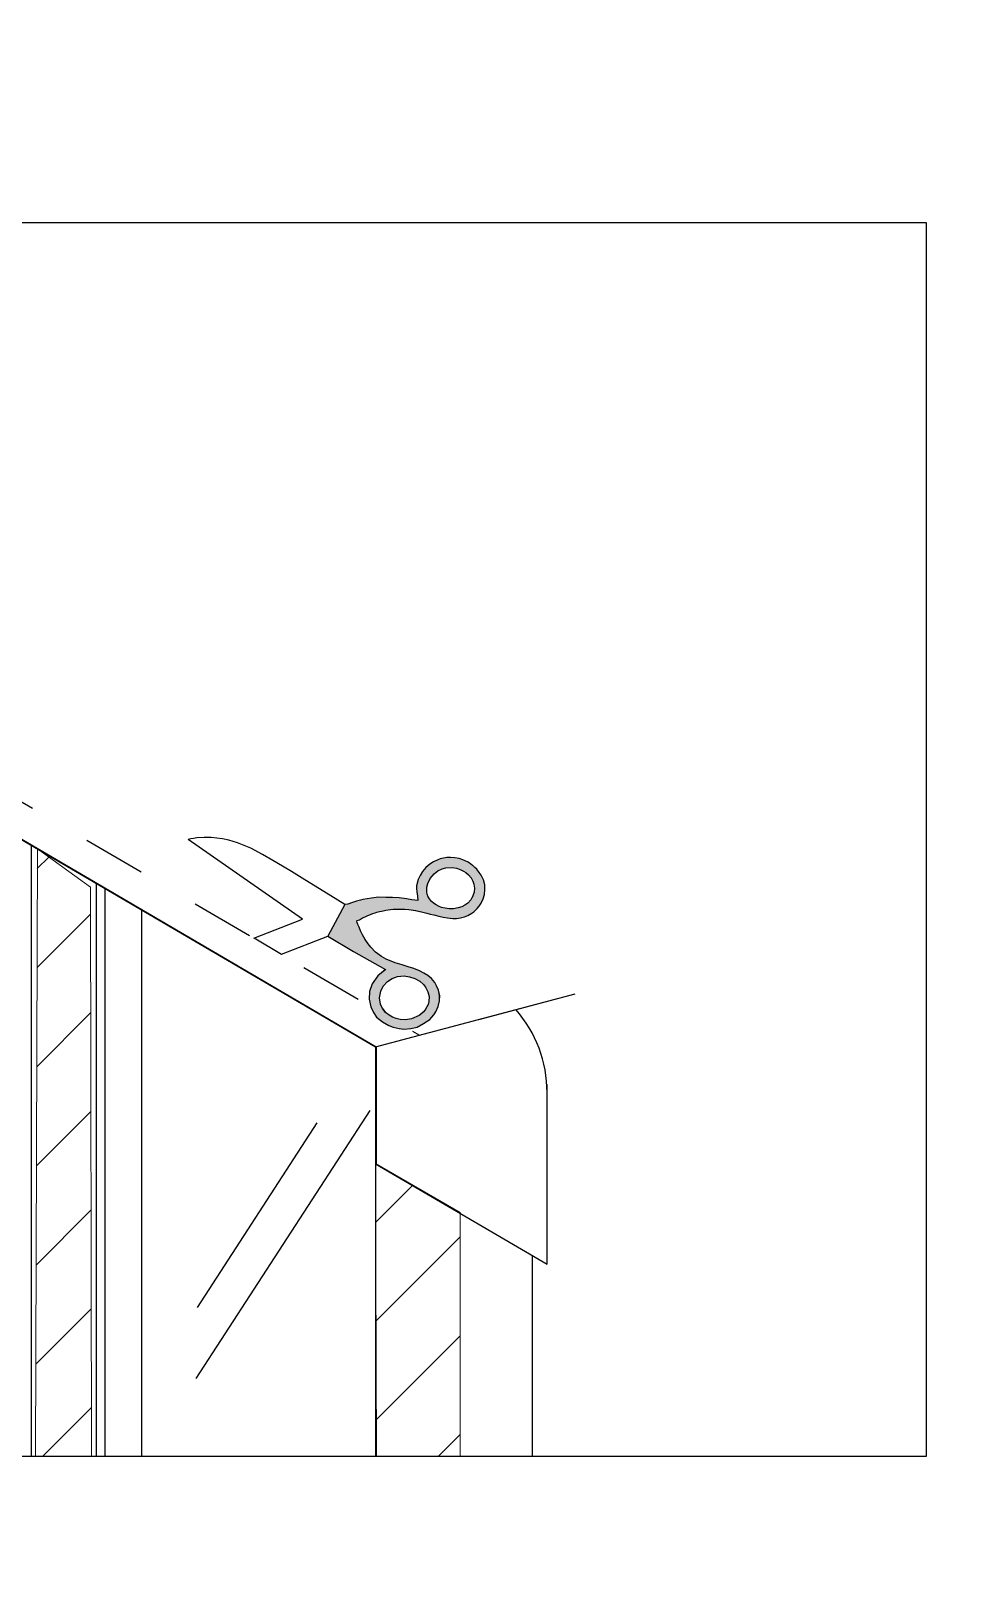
# Model space of a CAD drawing. Extents: x -1328 to 5679, y -4611 to 1603.
# Drawn here: x 3083.9 to 3216.9, y -2459.7 to -2240.1 of the extents above; entities that cross this region are included whole.
import ezdxf

# ---------------------------------------------------------------- set-up
doc = ezdxf.new("R2010")
doc.units = 0
doc.header["$MEASUREMENT"] = 0
doc.linetypes.add('AI-Linetype-61', pattern=[18.002632, 9.001316, -9.001316])
doc.layers.add('G-ANNO-TTLB', color=7, linetype='Continuous', lineweight=0)
doc.layers.add('TYVEK', color=7, linetype='Continuous', lineweight=0)
pattern_1 = [(45, (0, 0), (-7.071067, 7.07107), [])]

msp = doc.modelspace()

# ---------------------------------------------------------------- hatches: boundary and pattern name
at = {"layer": 'G-ANNO-TTLB', "true_color": 0xff00ff, "transparency": 33554687}
h = msp.add_hatch(color=6, dxfattribs=at)
edge = h.paths.add_edge_path()
edge.add_spline(control_points=[(5053.44, -3461.41), (5053.44, -3461.41), (2123.92, -3461.41), (2123.92, -3461.41), (2123.92, -3461.41), (2123.92, -1004.41), (2123.92, -1004.41), (2123.92, -1004.41), (5053.44, -1004.41), (5053.44, -1004.41), (5053.44, -1004.41), (5053.44, -3461.41), (5053.44, -3461.41)], knot_values=[0, 0, 0, 0, 1, 1, 1, 2, 2, 2, 3, 3, 3, 4, 4, 4, 4], degree=3, periodic=0)
edge = h.paths.add_edge_path()
edge.add_spline(control_points=[(2132.92, -1013.41), (2132.92, -1013.41), (2132.92, -3452.41), (2132.92, -3452.41), (2132.92, -3452.41), (5044.44, -3452.41), (5044.44, -3452.41), (5044.44, -3452.41), (5044.44, -1013.41), (5044.44, -1013.41), (5044.44, -1013.41), (2132.92, -1013.41), (2132.92, -1013.41)], knot_values=[0, 0, 0, 0, 1, 1, 1, 2, 2, 2, 3, 3, 3, 4, 4, 4, 4], degree=3, periodic=0)
edge.add_line((2132.92, -1013.41), (2132.92, -1013.41))
at = {"layer": 'TYVEK', "true_color": 0x000000, "transparency": 33554687}
h = msp.add_hatch(dxfattribs=at)
h.set_pattern_fill('_U', color=18, scale=10, angle=45, style=2, pattern_type=0)
h.set_pattern_definition(pattern_1)
h.paths.add_polyline_path([(3092.56, -2443.99), (3084.59, -2443.99), (3084.83, -2357.09), (3092.42, -2362.6)])
at = {"layer": 'TYVEK', "true_color": 0x808080, "transparency": 33554687}
h = msp.add_hatch(color=8, dxfattribs=at)
edge = h.paths.add_edge_path()
edge.add_spline(control_points=[(3147.29, -2363.3), (3147.29, -2363.3), (3147.12, -2363.84), (3147.12, -2363.84), (3147.12, -2363.84), (3146.79, -2364.38), (3146.79, -2364.38), (3146.79, -2364.38), (3146.37, -2364.85), (3146.37, -2364.85), (3146.37, -2364.85), (3145.94, -2365.16), (3145.94, -2365.16), (3145.94, -2365.16), (3145.54, -2365.37), (3145.54, -2365.37), (3145.54, -2365.37), (3144.99, -2365.54), (3144.99, -2365.54), (3144.99, -2365.54), (3144.31, -2365.66), (3144.31, -2365.66), (3144.31, -2365.66), (3143.72, -2365.67), (3143.72, -2365.67), (3143.72, -2365.67), (3143.15, -2365.6), (3143.15, -2365.6), (3143.15, -2365.6), (3142.63, -2365.47), (3142.63, -2365.47), (3142.63, -2365.47), (3142.19, -2365.29), (3142.19, -2365.29), (3142.19, -2365.29), (3141.87, -2365.13), (3141.87, -2365.13), (3141.87, -2365.13), (3141.59, -2364.97), (3141.59, -2364.97), (3141.59, -2364.97), (3141.19, -2364.63), (3141.19, -2364.63), (3141.19, -2364.63), (3140.88, -2364.25), (3140.88, -2364.25), (3140.88, -2364.25), (3140.71, -2363.94), (3140.71, -2363.94), (3140.71, -2363.94), (3140.57, -2363.58), (3140.57, -2363.58), (3140.57, -2363.58), (3140.52, -2363.29), (3140.52, -2363.29), (3140.52, -2363.29), (3140.53, -2362.59), (3140.53, -2362.59), (3140.53, -2362.59), (3140.66, -2362.07), (3140.66, -2362.07), (3140.66, -2362.07), (3141.01, -2361.36), (3141.01, -2361.36), (3141.01, -2361.36), (3141.56, -2360.68), (3141.56, -2360.68), (3141.56, -2360.68), (3142.11, -2360.26), (3142.11, -2360.26), (3142.11, -2360.26), (3142.74, -2359.96), (3142.74, -2359.96), (3142.74, -2359.96), (3143.21, -2359.83), (3143.21, -2359.83), (3143.21, -2359.83), (3144.13, -2359.77), (3144.13, -2359.77), (3144.13, -2359.77), (3144.75, -2359.86), (3144.75, -2359.86), (3144.75, -2359.86), (3145.29, -2360.05), (3145.29, -2360.05), (3145.29, -2360.05), (3145.78, -2360.29), (3145.78, -2360.29), (3145.78, -2360.29), (3146.07, -2360.48), (3146.07, -2360.48), (3146.07, -2360.48), (3146.47, -2360.81), (3146.47, -2360.81), (3146.47, -2360.81), (3146.84, -2361.24), (3146.84, -2361.24), (3146.84, -2361.24), (3147.1, -2361.7), (3147.1, -2361.7), (3147.1, -2361.7), (3147.27, -2362.15), (3147.27, -2362.15), (3147.27, -2362.15), (3147.34, -2362.71), (3147.34, -2362.71), (3147.34, -2362.71), (3147.29, -2363.3), (3147.29, -2363.3)], knot_values=[0, 0, 0, 0, 1, 1, 1, 2, 2, 2, 3, 3, 3, 4, 4, 4, 5, 5, 5, 6, 6, 6, 7, 7, 7, 8, 8, 8, 9, 9, 9, 10, 10, 10, 11, 11, 11, 12, 12, 12, 13, 13, 13, 14, 14, 14, 15, 15, 15, 16, 16, 16, 17, 17, 17, 18, 18, 18, 19, 19, 19, 20, 20, 20, 21, 21, 21, 22, 22, 22, 23, 23, 23, 24, 24, 24, 25, 25, 25, 26, 26, 26, 27, 27, 27, 28, 28, 28, 29, 29, 29, 30, 30, 30, 31, 31, 31, 32, 32, 32, 33, 33, 33, 34, 34, 34, 35, 35, 35, 36, 36, 36, 36], degree=3, periodic=0)
edge = h.paths.add_edge_path()
edge.add_spline(control_points=[(3134.87, -2376.08), (3134.87, -2376.08), (3135.59, -2375.62), (3135.59, -2375.62), (3135.59, -2375.62), (3136.33, -2375.37), (3136.33, -2375.37), (3136.33, -2375.37), (3137.3, -2375.28), (3137.3, -2375.28), (3137.3, -2375.28), (3138.05, -2375.38), (3138.05, -2375.38), (3138.05, -2375.38), (3138.79, -2375.64), (3138.79, -2375.64), (3138.79, -2375.64), (3139.52, -2376.04), (3139.52, -2376.04), (3139.52, -2376.04), (3140.04, -2376.5), (3140.04, -2376.5), (3140.04, -2376.5), (3140.36, -2376.9), (3140.36, -2376.9), (3140.36, -2376.9), (3140.68, -2377.54), (3140.68, -2377.54), (3140.68, -2377.54), (3140.85, -2378.23), (3140.85, -2378.23), (3140.85, -2378.23), (3140.81, -2378.91), (3140.81, -2378.91), (3140.81, -2378.91), (3140.7, -2379.34), (3140.7, -2379.34), (3140.7, -2379.34), (3140.53, -2379.7), (3140.53, -2379.7), (3140.53, -2379.7), (3140.28, -2380.1), (3140.28, -2380.1), (3140.28, -2380.1), (3139.98, -2380.46), (3139.98, -2380.46), (3139.98, -2380.46), (3139.61, -2380.78), (3139.61, -2380.78), (3139.61, -2380.78), (3139.4, -2380.94), (3139.4, -2380.94), (3139.4, -2380.94), (3138.34, -2381.4), (3138.34, -2381.4), (3138.34, -2381.4), (3137.47, -2381.54), (3137.47, -2381.54), (3137.47, -2381.54), (3136.72, -2381.5), (3136.72, -2381.5), (3136.72, -2381.5), (3136.13, -2381.37), (3136.13, -2381.37), (3136.13, -2381.37), (3135.6, -2381.15), (3135.6, -2381.15), (3135.6, -2381.15), (3135.11, -2380.88), (3135.11, -2380.88), (3135.11, -2380.88), (3134.64, -2380.49), (3134.64, -2380.49), (3134.64, -2380.49), (3134.21, -2379.95), (3134.21, -2379.95), (3134.21, -2379.95), (3133.91, -2379.3), (3133.91, -2379.3), (3133.91, -2379.3), (3133.76, -2378.43), (3133.76, -2378.43), (3133.76, -2378.43), (3133.94, -2377.44), (3133.94, -2377.44), (3133.94, -2377.44), (3134.29, -2376.75), (3134.29, -2376.75), (3134.29, -2376.75), (3134.87, -2376.08), (3134.87, -2376.08)], knot_values=[0, 0, 0, 0, 1, 1, 1, 2, 2, 2, 3, 3, 3, 4, 4, 4, 5, 5, 5, 6, 6, 6, 7, 7, 7, 8, 8, 8, 9, 9, 9, 10, 10, 10, 11, 11, 11, 12, 12, 12, 13, 13, 13, 14, 14, 14, 15, 15, 15, 16, 16, 16, 17, 17, 17, 18, 18, 18, 19, 19, 19, 20, 20, 20, 21, 21, 21, 22, 22, 22, 23, 23, 23, 24, 24, 24, 25, 25, 25, 26, 26, 26, 27, 27, 27, 28, 28, 28, 29, 29, 29, 30, 30, 30, 30], degree=3, periodic=0)
edge = h.paths.add_edge_path()
edge.add_spline(control_points=[(3148.79, -2362.23), (3148.79, -2362.23), (3148.61, -2361.52), (3148.61, -2361.52), (3148.61, -2361.52), (3148.28, -2360.84), (3148.28, -2360.84), (3148.28, -2360.84), (3148.02, -2360.46), (3148.02, -2360.46), (3148.02, -2360.46), (3147.67, -2360), (3147.67, -2360), (3147.67, -2360), (3147.38, -2359.75), (3147.38, -2359.75), (3147.38, -2359.75), (3147.16, -2359.54), (3147.16, -2359.54), (3147.16, -2359.54), (3147.04, -2359.46), (3147.04, -2359.46), (3147.04, -2359.46), (3146.79, -2359.28), (3146.79, -2359.28), (3146.79, -2359.28), (3146.55, -2359.12), (3146.55, -2359.12), (3146.55, -2359.12), (3146.32, -2358.98), (3146.32, -2358.98), (3146.32, -2358.98), (3146.07, -2358.86), (3146.07, -2358.86), (3146.07, -2358.86), (3145.65, -2358.68), (3145.65, -2358.68), (3145.65, -2358.68), (3145.12, -2358.5), (3145.12, -2358.5), (3145.12, -2358.5), (3144.5, -2358.37), (3144.5, -2358.37), (3144.5, -2358.37), (3143.88, -2358.34), (3143.88, -2358.34), (3143.88, -2358.34), (3143.41, -2358.34), (3143.41, -2358.34), (3143.41, -2358.34), (3142.92, -2358.44), (3142.92, -2358.44), (3142.92, -2358.44), (3142.44, -2358.54), (3142.44, -2358.54), (3142.44, -2358.54), (3141.98, -2358.73), (3141.98, -2358.73), (3141.98, -2358.73), (3141.45, -2358.96), (3141.45, -2358.96), (3141.45, -2358.96), (3140.94, -2359.3), (3140.94, -2359.3), (3140.94, -2359.3), (3140.39, -2359.79), (3140.39, -2359.79), (3140.39, -2359.79), (3139.92, -2360.33), (3139.92, -2360.33), (3139.92, -2360.33), (3139.55, -2360.89), (3139.55, -2360.89), (3139.55, -2360.89), (3139.27, -2361.49), (3139.27, -2361.49), (3139.27, -2361.49), (3139.07, -2362.39), (3139.07, -2362.39), (3139.07, -2362.39), (3139.05, -2362.79), (3139.05, -2362.79), (3139.05, -2362.79), (3139.08, -2363.26), (3139.08, -2363.26), (3139.08, -2363.26), (3139.17, -2363.85), (3139.17, -2363.85), (3139.17, -2363.85), (3139.23, -2364.51), (3139.23, -2364.51), (3139.23, -2364.51), (3138.38, -2364.37), (3138.38, -2364.37), (3138.38, -2364.37), (3137.59, -2364.25), (3137.59, -2364.25), (3137.59, -2364.25), (3136.57, -2364.09), (3136.57, -2364.09), (3136.57, -2364.09), (3135.62, -2364.05), (3135.62, -2364.05), (3135.62, -2364.05), (3134.66, -2364.04), (3134.66, -2364.04), (3134.66, -2364.04), (3133.63, -2364.03), (3133.63, -2364.03), (3133.63, -2364.03), (3132.61, -2364.17), (3132.61, -2364.17), (3132.61, -2364.17), (3131.99, -2364.26), (3131.99, -2364.26), (3131.99, -2364.26), (3131.39, -2364.34), (3131.39, -2364.34), (3131.39, -2364.34), (3131.03, -2364.42), (3131.03, -2364.42), (3131.03, -2364.42), (3130.46, -2364.6), (3130.46, -2364.6), (3130.46, -2364.6), (3129.87, -2364.79), (3129.87, -2364.79), (3129.87, -2364.79), (3129.24, -2364.99), (3129.24, -2364.99), (3129.24, -2364.99), (3128.81, -2365.07), (3128.81, -2365.07), (3128.81, -2365.07), (3126.36, -2369.61), (3126.36, -2369.61), (3126.36, -2369.61), (3130.03, -2371.8), (3130.03, -2371.8), (3130.03, -2371.8), (3134.64, -2374.37), (3134.64, -2374.37), (3134.64, -2374.37), (3134.03, -2374.82), (3134.03, -2374.82), (3134.03, -2374.82), (3133.51, -2375.28), (3133.51, -2375.28), (3133.51, -2375.28), (3132.71, -2376.4), (3132.71, -2376.4), (3132.71, -2376.4), (3132.33, -2377.51), (3132.33, -2377.51), (3132.33, -2377.51), (3132.27, -2378.61), (3132.27, -2378.61), (3132.27, -2378.61), (3132.5, -2379.65), (3132.5, -2379.65), (3132.5, -2379.65), (3132.51, -2379.7), (3132.51, -2379.7), (3132.51, -2379.7), (3132.9, -2380.51), (3132.9, -2380.51), (3132.9, -2380.51), (3133.32, -2381.19), (3133.32, -2381.19), (3133.32, -2381.19), (3134.19, -2381.85), (3134.19, -2381.85), (3134.19, -2381.85), (3135.1, -2382.36), (3135.1, -2382.36), (3135.1, -2382.36), (3135.69, -2382.62), (3135.69, -2382.62), (3135.69, -2382.62), (3136.54, -2382.81), (3136.54, -2382.81), (3136.54, -2382.81), (3137.26, -2382.87), (3137.26, -2382.87), (3137.26, -2382.87), (3137.9, -2382.82), (3137.9, -2382.82), (3137.9, -2382.82), (3137.91, -2382.82), (3137.91, -2382.82), (3137.91, -2382.82), (3138.23, -2382.8), (3138.23, -2382.8), (3138.23, -2382.8), (3139.12, -2382.58), (3139.12, -2382.58), (3139.12, -2382.58), (3140.05, -2382.1), (3140.05, -2382.1), (3140.05, -2382.1), (3140.93, -2381.52), (3140.93, -2381.52), (3140.93, -2381.52), (3141.53, -2380.82), (3141.53, -2380.82), (3141.53, -2380.82), (3141.82, -2380.39), (3141.82, -2380.39), (3141.82, -2380.39), (3142.15, -2379.65), (3142.15, -2379.65), (3142.15, -2379.65), (3142.35, -2378.84), (3142.35, -2378.84), (3142.35, -2378.84), (3142.36, -2378.06), (3142.36, -2378.06), (3142.36, -2378.06), (3142.19, -2377.3), (3142.19, -2377.3), (3142.19, -2377.3), (3141.92, -2376.69), (3141.92, -2376.69), (3141.92, -2376.69), (3141.64, -2376.23), (3141.64, -2376.23), (3141.64, -2376.23), (3141.19, -2375.64), (3141.19, -2375.64), (3141.19, -2375.64), (3140.65, -2375.21), (3140.65, -2375.21), (3140.65, -2375.21), (3140.09, -2374.87), (3140.09, -2374.87), (3140.09, -2374.87), (3139.46, -2374.54), (3139.46, -2374.54), (3139.46, -2374.54), (3138.65, -2374.21), (3138.65, -2374.21), (3138.65, -2374.21), (3137.83, -2373.95), (3137.83, -2373.95), (3137.83, -2373.95), (3136.97, -2373.69), (3136.97, -2373.69), (3136.97, -2373.69), (3136, -2373.4), (3136, -2373.4), (3136, -2373.4), (3134.71, -2372.89), (3134.71, -2372.89), (3134.71, -2372.89), (3134.02, -2372.51), (3134.02, -2372.51), (3134.02, -2372.51), (3133.2, -2371.89), (3133.2, -2371.89), (3133.2, -2371.89), (3132.49, -2371.17), (3132.49, -2371.17), (3132.49, -2371.17), (3132.11, -2370.67), (3132.11, -2370.67), (3132.11, -2370.67), (3131.71, -2370.07), (3131.71, -2370.07), (3131.71, -2370.07), (3131.33, -2369.4), (3131.33, -2369.4), (3131.33, -2369.4), (3131.05, -2368.83), (3131.05, -2368.83), (3131.05, -2368.83), (3130.83, -2368.32), (3130.83, -2368.32), (3130.83, -2368.32), (3130.67, -2367.9), (3130.67, -2367.9), (3130.67, -2367.9), (3130.57, -2367.62), (3130.57, -2367.62), (3130.57, -2367.62), (3130.52, -2367.46), (3130.52, -2367.46), (3130.52, -2367.46), (3130.5, -2367.39), (3130.5, -2367.39), (3130.5, -2367.39), (3130.49, -2367.35), (3130.49, -2367.35), (3130.49, -2367.35), (3130.56, -2367.33), (3130.56, -2367.33), (3130.56, -2367.33), (3130.87, -2367.23), (3130.87, -2367.23), (3130.87, -2367.23), (3131.33, -2366.98), (3131.33, -2366.98), (3131.33, -2366.98), (3131.68, -2366.81), (3131.68, -2366.81), (3131.68, -2366.81), (3132.1, -2366.62), (3132.1, -2366.62), (3132.1, -2366.62), (3132.44, -2366.49), (3132.44, -2366.49), (3132.44, -2366.49), (3132.78, -2366.36), (3132.78, -2366.36), (3132.78, -2366.36), (3133.12, -2366.25), (3133.12, -2366.25), (3133.12, -2366.25), (3133.39, -2366.17), (3133.39, -2366.17), (3133.39, -2366.17), (3133.74, -2366.08), (3133.74, -2366.08), (3133.74, -2366.08), (3134.05, -2366), (3134.05, -2366), (3134.05, -2366), (3134.28, -2365.95), (3134.28, -2365.95), (3134.28, -2365.95), (3134.65, -2365.89), (3134.65, -2365.89), (3134.65, -2365.89), (3135.01, -2365.83), (3135.01, -2365.83), (3135.01, -2365.83), (3135.31, -2365.79), (3135.31, -2365.79), (3135.31, -2365.79), (3135.68, -2365.72), (3135.68, -2365.72), (3135.68, -2365.72), (3136.02, -2365.74), (3136.02, -2365.74), (3136.02, -2365.74), (3136.33, -2365.72), (3136.33, -2365.72), (3136.33, -2365.72), (3136.94, -2365.72), (3136.94, -2365.72), (3136.94, -2365.72), (3137.37, -2365.74), (3137.37, -2365.74), (3137.37, -2365.74), (3137.92, -2365.78), (3137.92, -2365.78), (3137.92, -2365.78), (3138.93, -2365.92), (3138.93, -2365.92), (3138.93, -2365.92), (3139.96, -2366.16), (3139.96, -2366.16), (3139.96, -2366.16), (3140.5, -2366.3), (3140.5, -2366.3), (3140.5, -2366.3), (3140.98, -2366.42), (3140.98, -2366.42), (3140.98, -2366.42), (3141.53, -2366.55), (3141.53, -2366.55), (3141.53, -2366.55), (3142.25, -2366.71), (3142.25, -2366.71), (3142.25, -2366.71), (3142.87, -2366.85), (3142.87, -2366.85), (3142.87, -2366.85), (3143.46, -2366.97), (3143.46, -2366.97), (3143.46, -2366.97), (3144.24, -2367.05), (3144.24, -2367.05), (3144.24, -2367.05), (3144.79, -2367.05), (3144.79, -2367.05), (3144.79, -2367.05), (3145.35, -2366.97), (3145.35, -2366.97), (3145.35, -2366.97), (3145.88, -2366.83), (3145.88, -2366.83), (3145.88, -2366.83), (3146.39, -2366.62), (3146.39, -2366.62), (3146.39, -2366.62), (3146.93, -2366.3), (3146.93, -2366.3), (3146.93, -2366.3), (3147.22, -2366.09), (3147.22, -2366.09), (3147.22, -2366.09), (3147.72, -2365.64), (3147.72, -2365.64), (3147.72, -2365.64), (3147.99, -2365.32), (3147.99, -2365.32), (3147.99, -2365.32), (3148.28, -2364.87), (3148.28, -2364.87), (3148.28, -2364.87), (3148.57, -2364.23), (3148.57, -2364.23), (3148.57, -2364.23), (3148.75, -2363.62), (3148.75, -2363.62), (3148.75, -2363.62), (3148.83, -2362.95), (3148.83, -2362.95), (3148.83, -2362.95), (3148.79, -2362.23), (3148.79, -2362.23)], knot_values=[0, 0, 0, 0, 1, 1, 1, 2, 2, 2, 3, 3, 3, 4, 4, 4, 5, 5, 5, 6, 6, 6, 7, 7, 7, 8, 8, 8, 9, 9, 9, 10, 10, 10, 11, 11, 11, 12, 12, 12, 13, 13, 13, 14, 14, 14, 15, 15, 15, 16, 16, 16, 17, 17, 17, 18, 18, 18, 19, 19, 19, 20, 20, 20, 21, 21, 21, 22, 22, 22, 23, 23, 23, 24, 24, 24, 25, 25, 25, 26, 26, 26, 27, 27, 27, 28, 28, 28, 29, 29, 29, 30, 30, 30, 31, 31, 31, 32, 32, 32, 33, 33, 33, 34, 34, 34, 35, 35, 35, 36, 36, 36, 37, 37, 37, 38, 38, 38, 39, 39, 39, 40, 40, 40, 41, 41, 41, 42, 42, 42, 43, 43, 43, 44, 44, 44, 45, 45, 45, 46, 46, 46, 47, 47, 47, 48, 48, 48, 49, 49, 49, 50, 50, 50, 51, 51, 51, 52, 52, 52, 53, 53, 53, 54, 54, 54, 55, 55, 55, 56, 56, 56, 57, 57, 57, 58, 58, 58, 59, 59, 59, 60, 60, 60, 61, 61, 61, 62, 62, 62, 63, 63, 63, 64, 64, 64, 65, 65, 65, 66, 66, 66, 67, 67, 67, 68, 68, 68, 69, 69, 69, 70, 70, 70, 71, 71, 71, 72, 72, 72, 73, 73, 73, 74, 74, 74, 75, 75, 75, 76, 76, 76, 77, 77, 77, 78, 78, 78, 79, 79, 79, 80, 80, 80, 81, 81, 81, 82, 82, 82, 83, 83, 83, 84, 84, 84, 85, 85, 85, 86, 86, 86, 87, 87, 87, 88, 88, 88, 89, 89, 89, 90, 90, 90, 91, 91, 91, 92, 92, 92, 93, 93, 93, 94, 94, 94, 95, 95, 95, 96, 96, 96, 97, 97, 97, 98, 98, 98, 99, 99, 99, 100, 100, 100, 101, 101, 101, 102, 102, 102, 103, 103, 103, 104, 104, 104, 105, 105, 105, 106, 106, 106, 107, 107, 107, 108, 108, 108, 109, 109, 109, 110, 110, 110, 111, 111, 111, 112, 112, 112, 113, 113, 113, 114, 114, 114, 115, 115, 115, 116, 116, 116, 117, 117, 117, 118, 118, 118, 119, 119, 119, 120, 120, 120, 121, 121, 121, 122, 122, 122, 123, 123, 123, 124, 124, 124, 125, 125, 125, 126, 126, 126, 127, 127, 127, 128, 128, 128, 129, 129, 129, 130, 130, 130, 131, 131, 131, 132, 132, 132, 133, 133, 133, 134, 134, 134, 135, 135, 135, 136, 136, 136, 137, 137, 137, 138, 138, 138, 139, 139, 139, 140, 140, 140, 140], degree=3, periodic=0)
at = {"layer": 'TYVEK', "true_color": 0x000000, "transparency": 33554687}
h = msp.add_hatch(dxfattribs=at)
h.set_pattern_fill('_U', color=18, scale=10, angle=45, style=2, pattern_type=0)
h.set_pattern_definition(pattern_1)
h.paths.add_polyline_path([(3145.27, -2409.13), (3145.27, -2443.99), (3133.32, -2443.99), (3133.18, -2403.53), (3133.18, -2402.11), (3133.19, -2402.11)])

# ---------------------------------------------------------------- linework, layer by layer
at = {"layer": 'G-ANNO-TTLB'}
for points in [[(5053.44, -3461.41), (5053.44, -3461.41), (2123.92, -3461.41), (2123.92, -3461.41), (2123.92, -3461.41), (2123.92, -1004.41), (2123.92, -1004.41), (2123.92, -1004.41), (5053.44, -1004.41), (5053.44, -1004.41), (5053.44, -1004.41), (5053.44, -3461.41), (5053.44, -3461.41)], [(2132.92, -1013.41), (2132.92, -1013.41), (2132.92, -3452.41), (2132.92, -3452.41), (2132.92, -3452.41), (5044.44, -3452.41), (5044.44, -3452.41), (5044.44, -3452.41), (5044.44, -1013.41), (5044.44, -1013.41), (5044.44, -1013.41), (2132.92, -1013.41), (2132.92, -1013.41)]]:
    msp.add_open_spline(points, degree=3, knots=[0, 0, 0, 0, 1, 1, 1, 2, 2, 2, 3, 3, 3, 4, 4, 4, 4], dxfattribs=at)
at = {"layer": 'TYVEK', "color": 18, "linetype": 'AI-Linetype-61', "lineweight": 25, "true_color": 0x000000}
msp.add_line((3045.29, -2328.54), (3139.49, -2383.75), dxfattribs=at)
at = {"layer": 'TYVEK', "color": 18, "lineweight": 25, "true_color": 0x000000}
for p, q in [((3050.5, -2336.97), (3133.19, -2385.43)), ((3050.5, -2336.97), (3133.19, -2385.43)), ((3050.71, -2337.09), (3133.18, -2385.43)), ((3133.19, -2385.43), (3161.73, -2377.82)), ((3147.97, -2381.49), (3161.73, -2377.82))]:
    msp.add_line(p, q, dxfattribs=at)
at = {"layer": 'TYVEK', "color": 4, "lineweight": 25, "true_color": 0x00ffff}
for p, q in [((3084, -2443.99), (3083.98, -2356.71)), ((3133.18, -2402.13), (3157.71, -2416.5)), ((3155.63, -2443.99), (3155.63, -2415.28))]:
    msp.add_line(p, q, dxfattribs=at)
at = {"layer": 'TYVEK', "color": 3, "lineweight": 25, "true_color": 0x00ff00}
msp.add_line((3094.51, -2443.99), (3094.51, -2362.76), dxfattribs=at)
at = {"layer": 'TYVEK', "color": 1, "lineweight": 25, "true_color": 0xff0000}
for p, q in [((3128.81, -2365.07), (3126.36, -2369.61)), ((3157.71, -2416.5), (3157.71, -2390.82))]:
    msp.add_line(p, q, dxfattribs=at)
at = {"layer": 'TYVEK', "color": 252, "lineweight": 25, "true_color": 0x848484}
for p, q in [((3132.37, -2394.53), (3107.5, -2432.83)), ((3124.79, -2396.28), (3107.68, -2422.7))]:
    msp.add_line(p, q, dxfattribs=at)
at = {"layer": 'TYVEK', "color": 18, "lineweight": 25, "true_color": 0x000000}
msp.add_lwpolyline([(3211.89, -2267.54), (3211.89, -2443.99), (2979.54, -2443.99), (2979.54, -2267.54)], close=True, dxfattribs=at)
at = {"layer": 'TYVEK', "color": 4, "lineweight": 25, "true_color": 0x00ffff}
for points in [[(3050.7, -2353.72), (3050.7, -2337.02), (3133.29, -2385.42), (3133.29, -2402.12)], [(3133.19, -2385.43), (3133.19, -2402.11), (3133.19, -2402.13), (3133.19, -2402.14), (3133.18, -2402.92), (3133.18, -2403.53), (3133.17, -2443.99)]]:
    msp.add_lwpolyline(points, dxfattribs=at)
at = {"layer": 'TYVEK', "color": 18, "lineweight": 25, "true_color": 0x000000}
for points in [[(3090.23, -2356.31)], [(3133.19, -2385.43), (3133.19, -2402.11), (3133.19, -2402.13), (3133.19, -2402.14), (3133.18, -2402.92), (3133.18, -2403.53), (3133.17, -2443.99)], [(3133.19, -2385.43), (3133.18, -2402.11), (3133.18, -2402.13), (3133.18, -2402.92), (3133.18, -2403.53), (3133.17, -2443.99)]]:
    msp.add_lwpolyline(points, dxfattribs=at)
at = {"layer": 'TYVEK', "color": 1, "lineweight": 25, "true_color": 0xff0000}
for points in [[(3134.63, -2374.37), (3134.03, -2374.82), (3133.51, -2375.28), (3132.71, -2376.4), (3132.33, -2377.51), (3132.27, -2378.61), (3132.51, -2379.7), (3132.9, -2380.51), (3133.32, -2381.19), (3134.18, -2381.85), (3135.09, -2382.36), (3135.69, -2382.62), (3136.54, -2382.81), (3137.25, -2382.87), (3138.23, -2382.8), (3139.12, -2382.58), (3140.05, -2382.1), (3140.93, -2381.52), (3141.53, -2380.82), (3141.81, -2380.39), (3142.15, -2379.65), (3142.35, -2378.84), (3142.35, -2378.06), (3142.19, -2377.3), (3141.92, -2376.69), (3141.64, -2376.23), (3141.19, -2375.64), (3140.64, -2375.21), (3140.09, -2374.87), (3139.46, -2374.54), (3138.65, -2374.21), (3137.83, -2373.95), (3136.97, -2373.69), (3135.99, -2373.4), (3134.71, -2372.89), (3134.02, -2372.51), (3133.2, -2371.89), (3132.49, -2371.17), (3132.11, -2370.67), (3131.71, -2370.06), (3131.33, -2369.4), (3131.05, -2368.83), (3130.83, -2368.32), (3130.66, -2367.9), (3130.57, -2367.62), (3130.52, -2367.46), (3130.5, -2367.39), (3130.56, -2367.33), (3130.87, -2367.23), (3131.33, -2366.98), (3131.68, -2366.81), (3132.1, -2366.62), (3132.44, -2366.49), (3132.78, -2366.36), (3133.12, -2366.25), (3133.38, -2366.17), (3133.74, -2366.08), (3134.05, -2366), (3134.28, -2365.95), (3134.65, -2365.88), (3135.01, -2365.83), (3135.3, -2365.79), (3135.68, -2365.72), (3136.02, -2365.74), (3136.33, -2365.72), (3136.57, -2365.72), (3136.83, -2365.72), (3136.94, -2365.72), (3137.37, -2365.74), (3137.92, -2365.78), (3138.92, -2365.92), (3139.95, -2366.16), (3140.5, -2366.3), (3140.98, -2366.42), (3141.53, -2366.55), (3142.25, -2366.71), (3142.87, -2366.85), (3143.46, -2366.97), (3144.24, -2367.05), (3144.78, -2367.05), (3145.34, -2366.97), (3145.88, -2366.83), (3146.39, -2366.62), (3146.93, -2366.3), (3147.22, -2366.09), (3147.72, -2365.64), (3147.98, -2365.32), (3148.28, -2364.87), (3148.57, -2364.23), (3148.75, -2363.62), (3148.83, -2362.95), (3148.79, -2362.23), (3148.61, -2361.52), (3148.28, -2360.84), (3148.02, -2360.46), (3147.67, -2360), (3147.38, -2359.75), (3147.16, -2359.54), (3147.04, -2359.46), (3146.79, -2359.28), (3146.55, -2359.12), (3146.32, -2358.98), (3146.07, -2358.86), (3145.65, -2358.68), (3145.12, -2358.49), (3144.5, -2358.37), (3143.88, -2358.34), (3143.4, -2358.34), (3142.92, -2358.44), (3142.43, -2358.54), (3141.98, -2358.73), (3141.45, -2358.96), (3140.94, -2359.3), (3140.38, -2359.79), (3139.92, -2360.33), (3139.55, -2360.89), (3139.27, -2361.49), (3139.06, -2362.39), (3139.05, -2362.79), (3139.08, -2363.26), (3139.17, -2363.85), (3139.23, -2364.51), (3138.38, -2364.37), (3137.59, -2364.25), (3136.57, -2364.09), (3135.62, -2364.05), (3134.66, -2364.04), (3133.62, -2364.03), (3132.6, -2364.17), (3131.98, -2364.26), (3131.39, -2364.34), (3131.03, -2364.42), (3130.46, -2364.6), (3129.87, -2364.79), (3129.23, -2364.99), (3128.81, -2365.07), (3125.79, -2363.2), (3123.07, -2361.51), (3121.16, -2360.35), (3119.87, -2359.58), (3118.5, -2358.76), (3117.03, -2357.9), (3115.36, -2357.02), (3114.41, -2356.61), (3113.45, -2356.25), (3112.19, -2355.88), (3111.3, -2355.67), (3109.67, -2355.48), (3108.69, -2355.47), (3107.61, -2355.54), (3107.14, -2355.61), (3106.77, -2355.67), (3106.4, -2355.74)], [(3115.77, -2369.85), (3122.72, -2367.16), (3106.4, -2355.74)], [(3140.52, -2363.29), (3140.52, -2362.59), (3140.65, -2362.07), (3141.01, -2361.36), (3141.56, -2360.68), (3142.11, -2360.26), (3142.73, -2359.96), (3143.21, -2359.83), (3144.13, -2359.77), (3144.75, -2359.86), (3145.29, -2360.05), (3145.78, -2360.29), (3146.07, -2360.48), (3146.47, -2360.81), (3146.84, -2361.24), (3147.1, -2361.7), (3147.26, -2362.15), (3147.34, -2362.71), (3147.29, -2363.3), (3147.11, -2363.84), (3146.79, -2364.38), (3146.37, -2364.85), (3145.94, -2365.16), (3145.54, -2365.37), (3144.99, -2365.54), (3144.31, -2365.66), (3143.71, -2365.67), (3143.14, -2365.6), (3142.62, -2365.47), (3142.19, -2365.29), (3141.86, -2365.13), (3141.59, -2364.97), (3141.19, -2364.63), (3140.88, -2364.25), (3140.71, -2363.94), (3140.57, -2363.58), (3140.52, -2363.29)], [(3115.84, -2369.82), (3119.74, -2372.17), (3126.36, -2369.61), (3130.03, -2371.8), (3134.63, -2374.37)]]:
    msp.add_lwpolyline(points, dxfattribs=at)
at = {"layer": 'TYVEK'}
for points in [[(3092.56, -2443.99), (3084.59, -2443.99), (3084.83, -2357.09), (3092.42, -2362.6)], [(3145.27, -2409.13), (3145.27, -2443.99), (3133.32, -2443.99), (3133.18, -2403.53), (3133.18, -2402.11), (3133.19, -2402.11)]]:
    msp.add_lwpolyline(points, close=True, dxfattribs=at)
at = {"layer": 'TYVEK', "color": 3, "lineweight": 25, "true_color": 0x00ff00}
for points in [[(3093.22, -2362), (3093.22, -2362.01), (3093.22, -2443.99)], [(3099.72, -2365.81), (3099.72, -2365.82), (3099.72, -2443.99)]]:
    msp.add_lwpolyline(points, dxfattribs=at)
at = {"layer": 'TYVEK', "color": 1, "lineweight": 25, "true_color": 0xff0000}
msp.add_lwpolyline([(3139.4, -2380.94), (3138.34, -2381.39), (3137.47, -2381.54), (3136.72, -2381.5), (3136.12, -2381.37), (3135.6, -2381.15), (3135.11, -2380.88), (3134.63, -2380.49), (3134.2, -2379.95), (3133.9, -2379.3), (3133.76, -2378.43), (3133.93, -2377.44), (3134.29, -2376.75), (3134.87, -2376.08), (3135.58, -2375.62), (3136.33, -2375.37), (3137.3, -2375.28), (3138.05, -2375.38), (3138.79, -2375.64), (3139.52, -2376.04), (3140.04, -2376.5), (3140.35, -2376.9), (3140.68, -2377.54), (3140.84, -2378.23), (3140.81, -2378.91), (3140.69, -2379.34), (3140.53, -2379.7), (3140.28, -2380.1), (3139.98, -2380.46), (3139.61, -2380.78)], close=True, dxfattribs=at)
at = {"layer": 'TYVEK'}
for points, knots in [([(3148.79, -2362.23), (3148.79, -2362.23), (3148.61, -2361.52), (3148.61, -2361.52), (3148.61, -2361.52), (3148.28, -2360.84), (3148.28, -2360.84), (3148.28, -2360.84), (3148.02, -2360.46), (3148.02, -2360.46), (3148.02, -2360.46), (3147.67, -2360), (3147.67, -2360), (3147.67, -2360), (3147.38, -2359.75), (3147.38, -2359.75), (3147.38, -2359.75), (3147.16, -2359.54), (3147.16, -2359.54), (3147.16, -2359.54), (3147.04, -2359.46), (3147.04, -2359.46), (3147.04, -2359.46), (3146.79, -2359.28), (3146.79, -2359.28), (3146.79, -2359.28), (3146.55, -2359.12), (3146.55, -2359.12), (3146.55, -2359.12), (3146.32, -2358.98), (3146.32, -2358.98), (3146.32, -2358.98), (3146.07, -2358.86), (3146.07, -2358.86), (3146.07, -2358.86), (3145.65, -2358.68), (3145.65, -2358.68), (3145.65, -2358.68), (3145.12, -2358.5), (3145.12, -2358.5), (3145.12, -2358.5), (3144.5, -2358.37), (3144.5, -2358.37), (3144.5, -2358.37), (3143.88, -2358.34), (3143.88, -2358.34), (3143.88, -2358.34), (3143.41, -2358.34), (3143.41, -2358.34), (3143.41, -2358.34), (3142.92, -2358.44), (3142.92, -2358.44), (3142.92, -2358.44), (3142.44, -2358.54), (3142.44, -2358.54), (3142.44, -2358.54), (3141.98, -2358.73), (3141.98, -2358.73), (3141.98, -2358.73), (3141.45, -2358.96), (3141.45, -2358.96), (3141.45, -2358.96), (3140.94, -2359.3), (3140.94, -2359.3), (3140.94, -2359.3), (3140.39, -2359.79), (3140.39, -2359.79), (3140.39, -2359.79), (3139.92, -2360.33), (3139.92, -2360.33), (3139.92, -2360.33), (3139.55, -2360.89), (3139.55, -2360.89), (3139.55, -2360.89), (3139.27, -2361.49), (3139.27, -2361.49), (3139.27, -2361.49), (3139.07, -2362.39), (3139.07, -2362.39), (3139.07, -2362.39), (3139.05, -2362.79), (3139.05, -2362.79), (3139.05, -2362.79), (3139.08, -2363.26), (3139.08, -2363.26), (3139.08, -2363.26), (3139.17, -2363.85), (3139.17, -2363.85), (3139.17, -2363.85), (3139.23, -2364.51), (3139.23, -2364.51), (3139.23, -2364.51), (3138.38, -2364.37), (3138.38, -2364.37), (3138.38, -2364.37), (3137.59, -2364.25), (3137.59, -2364.25), (3137.59, -2364.25), (3136.57, -2364.09), (3136.57, -2364.09), (3136.57, -2364.09), (3135.62, -2364.05), (3135.62, -2364.05), (3135.62, -2364.05), (3134.66, -2364.04), (3134.66, -2364.04), (3134.66, -2364.04), (3133.63, -2364.03), (3133.63, -2364.03), (3133.63, -2364.03), (3132.61, -2364.17), (3132.61, -2364.17), (3132.61, -2364.17), (3131.99, -2364.26), (3131.99, -2364.26), (3131.99, -2364.26), (3131.39, -2364.34), (3131.39, -2364.34), (3131.39, -2364.34), (3131.03, -2364.42), (3131.03, -2364.42), (3131.03, -2364.42), (3130.46, -2364.6), (3130.46, -2364.6), (3130.46, -2364.6), (3129.87, -2364.79), (3129.87, -2364.79), (3129.87, -2364.79), (3129.24, -2364.99), (3129.24, -2364.99), (3129.24, -2364.99), (3128.81, -2365.07), (3128.81, -2365.07), (3128.81, -2365.07), (3126.36, -2369.61), (3126.36, -2369.61), (3126.36, -2369.61), (3130.03, -2371.8), (3130.03, -2371.8), (3130.03, -2371.8), (3134.64, -2374.37), (3134.64, -2374.37), (3134.64, -2374.37), (3134.03, -2374.82), (3134.03, -2374.82), (3134.03, -2374.82), (3133.51, -2375.28), (3133.51, -2375.28), (3133.51, -2375.28), (3132.71, -2376.4), (3132.71, -2376.4), (3132.71, -2376.4), (3132.33, -2377.51), (3132.33, -2377.51), (3132.33, -2377.51), (3132.27, -2378.61), (3132.27, -2378.61), (3132.27, -2378.61), (3132.5, -2379.65), (3132.5, -2379.65), (3132.5, -2379.65), (3132.51, -2379.7), (3132.51, -2379.7), (3132.51, -2379.7), (3132.9, -2380.51), (3132.9, -2380.51), (3132.9, -2380.51), (3133.32, -2381.19), (3133.32, -2381.19), (3133.32, -2381.19), (3134.19, -2381.85), (3134.19, -2381.85), (3134.19, -2381.85), (3135.1, -2382.36), (3135.1, -2382.36), (3135.1, -2382.36), (3135.69, -2382.62), (3135.69, -2382.62), (3135.69, -2382.62), (3136.54, -2382.81), (3136.54, -2382.81), (3136.54, -2382.81), (3137.26, -2382.87), (3137.26, -2382.87), (3137.26, -2382.87), (3137.9, -2382.82), (3137.9, -2382.82), (3137.9, -2382.82), (3137.91, -2382.82), (3137.91, -2382.82), (3137.91, -2382.82), (3138.23, -2382.8), (3138.23, -2382.8), (3138.23, -2382.8), (3139.12, -2382.58), (3139.12, -2382.58), (3139.12, -2382.58), (3140.05, -2382.1), (3140.05, -2382.1), (3140.05, -2382.1), (3140.93, -2381.52), (3140.93, -2381.52), (3140.93, -2381.52), (3141.53, -2380.82), (3141.53, -2380.82), (3141.53, -2380.82), (3141.82, -2380.39), (3141.82, -2380.39), (3141.82, -2380.39), (3142.15, -2379.65), (3142.15, -2379.65), (3142.15, -2379.65), (3142.35, -2378.84), (3142.35, -2378.84), (3142.35, -2378.84), (3142.36, -2378.06), (3142.36, -2378.06), (3142.36, -2378.06), (3142.19, -2377.3), (3142.19, -2377.3), (3142.19, -2377.3), (3141.92, -2376.69), (3141.92, -2376.69), (3141.92, -2376.69), (3141.64, -2376.23), (3141.64, -2376.23), (3141.64, -2376.23), (3141.19, -2375.64), (3141.19, -2375.64), (3141.19, -2375.64), (3140.65, -2375.21), (3140.65, -2375.21), (3140.65, -2375.21), (3140.09, -2374.87), (3140.09, -2374.87), (3140.09, -2374.87), (3139.46, -2374.54), (3139.46, -2374.54), (3139.46, -2374.54), (3138.65, -2374.21), (3138.65, -2374.21), (3138.65, -2374.21), (3137.83, -2373.95), (3137.83, -2373.95), (3137.83, -2373.95), (3136.97, -2373.69), (3136.97, -2373.69), (3136.97, -2373.69), (3136, -2373.4), (3136, -2373.4), (3136, -2373.4), (3134.71, -2372.89), (3134.71, -2372.89), (3134.71, -2372.89), (3134.02, -2372.51), (3134.02, -2372.51), (3134.02, -2372.51), (3133.2, -2371.89), (3133.2, -2371.89), (3133.2, -2371.89), (3132.49, -2371.17), (3132.49, -2371.17), (3132.49, -2371.17), (3132.11, -2370.67), (3132.11, -2370.67), (3132.11, -2370.67), (3131.71, -2370.07), (3131.71, -2370.07), (3131.71, -2370.07), (3131.33, -2369.4), (3131.33, -2369.4), (3131.33, -2369.4), (3131.05, -2368.83), (3131.05, -2368.83), (3131.05, -2368.83), (3130.83, -2368.32), (3130.83, -2368.32), (3130.83, -2368.32), (3130.67, -2367.9), (3130.67, -2367.9), (3130.67, -2367.9), (3130.57, -2367.62), (3130.57, -2367.62), (3130.57, -2367.62), (3130.52, -2367.46), (3130.52, -2367.46), (3130.52, -2367.46), (3130.5, -2367.39), (3130.5, -2367.39), (3130.5, -2367.39), (3130.49, -2367.35), (3130.49, -2367.35), (3130.49, -2367.35), (3130.56, -2367.33), (3130.56, -2367.33), (3130.56, -2367.33), (3130.87, -2367.23), (3130.87, -2367.23), (3130.87, -2367.23), (3131.33, -2366.98), (3131.33, -2366.98), (3131.33, -2366.98), (3131.68, -2366.81), (3131.68, -2366.81), (3131.68, -2366.81), (3132.1, -2366.62), (3132.1, -2366.62), (3132.1, -2366.62), (3132.44, -2366.49), (3132.44, -2366.49), (3132.44, -2366.49), (3132.78, -2366.36), (3132.78, -2366.36), (3132.78, -2366.36), (3133.12, -2366.25), (3133.12, -2366.25), (3133.12, -2366.25), (3133.39, -2366.17), (3133.39, -2366.17), (3133.39, -2366.17), (3133.74, -2366.08), (3133.74, -2366.08), (3133.74, -2366.08), (3134.05, -2366), (3134.05, -2366), (3134.05, -2366), (3134.28, -2365.95), (3134.28, -2365.95), (3134.28, -2365.95), (3134.65, -2365.89), (3134.65, -2365.89), (3134.65, -2365.89), (3135.01, -2365.83), (3135.01, -2365.83), (3135.01, -2365.83), (3135.31, -2365.79), (3135.31, -2365.79), (3135.31, -2365.79), (3135.68, -2365.72), (3135.68, -2365.72), (3135.68, -2365.72), (3136.02, -2365.74), (3136.02, -2365.74), (3136.02, -2365.74), (3136.33, -2365.72), (3136.33, -2365.72), (3136.33, -2365.72), (3136.94, -2365.72), (3136.94, -2365.72), (3136.94, -2365.72), (3137.37, -2365.74), (3137.37, -2365.74), (3137.37, -2365.74), (3137.92, -2365.78), (3137.92, -2365.78), (3137.92, -2365.78), (3138.93, -2365.92), (3138.93, -2365.92), (3138.93, -2365.92), (3139.96, -2366.16), (3139.96, -2366.16), (3139.96, -2366.16), (3140.5, -2366.3), (3140.5, -2366.3), (3140.5, -2366.3), (3140.98, -2366.42), (3140.98, -2366.42), (3140.98, -2366.42), (3141.53, -2366.55), (3141.53, -2366.55), (3141.53, -2366.55), (3142.25, -2366.71), (3142.25, -2366.71), (3142.25, -2366.71), (3142.87, -2366.85), (3142.87, -2366.85), (3142.87, -2366.85), (3143.46, -2366.97), (3143.46, -2366.97), (3143.46, -2366.97), (3144.24, -2367.05), (3144.24, -2367.05), (3144.24, -2367.05), (3144.79, -2367.05), (3144.79, -2367.05), (3144.79, -2367.05), (3145.35, -2366.97), (3145.35, -2366.97), (3145.35, -2366.97), (3145.88, -2366.83), (3145.88, -2366.83), (3145.88, -2366.83), (3146.39, -2366.62), (3146.39, -2366.62), (3146.39, -2366.62), (3146.93, -2366.3), (3146.93, -2366.3), (3146.93, -2366.3), (3147.22, -2366.09), (3147.22, -2366.09), (3147.22, -2366.09), (3147.72, -2365.64), (3147.72, -2365.64), (3147.72, -2365.64), (3147.99, -2365.32), (3147.99, -2365.32), (3147.99, -2365.32), (3148.28, -2364.87), (3148.28, -2364.87), (3148.28, -2364.87), (3148.57, -2364.23), (3148.57, -2364.23), (3148.57, -2364.23), (3148.75, -2363.62), (3148.75, -2363.62), (3148.75, -2363.62), (3148.83, -2362.95), (3148.83, -2362.95), (3148.83, -2362.95), (3148.79, -2362.23), (3148.79, -2362.23)], [0, 0, 0, 0, 1, 1, 1, 2, 2, 2, 3, 3, 3, 4, 4, 4, 5, 5, 5, 6, 6, 6, 7, 7, 7, 8, 8, 8, 9, 9, 9, 10, 10, 10, 11, 11, 11, 12, 12, 12, 13, 13, 13, 14, 14, 14, 15, 15, 15, 16, 16, 16, 17, 17, 17, 18, 18, 18, 19, 19, 19, 20, 20, 20, 21, 21, 21, 22, 22, 22, 23, 23, 23, 24, 24, 24, 25, 25, 25, 26, 26, 26, 27, 27, 27, 28, 28, 28, 29, 29, 29, 30, 30, 30, 31, 31, 31, 32, 32, 32, 33, 33, 33, 34, 34, 34, 35, 35, 35, 36, 36, 36, 37, 37, 37, 38, 38, 38, 39, 39, 39, 40, 40, 40, 41, 41, 41, 42, 42, 42, 43, 43, 43, 44, 44, 44, 45, 45, 45, 46, 46, 46, 47, 47, 47, 48, 48, 48, 49, 49, 49, 50, 50, 50, 51, 51, 51, 52, 52, 52, 53, 53, 53, 54, 54, 54, 55, 55, 55, 56, 56, 56, 57, 57, 57, 58, 58, 58, 59, 59, 59, 60, 60, 60, 61, 61, 61, 62, 62, 62, 63, 63, 63, 64, 64, 64, 65, 65, 65, 66, 66, 66, 67, 67, 67, 68, 68, 68, 69, 69, 69, 70, 70, 70, 71, 71, 71, 72, 72, 72, 73, 73, 73, 74, 74, 74, 75, 75, 75, 76, 76, 76, 77, 77, 77, 78, 78, 78, 79, 79, 79, 80, 80, 80, 81, 81, 81, 82, 82, 82, 83, 83, 83, 84, 84, 84, 85, 85, 85, 86, 86, 86, 87, 87, 87, 88, 88, 88, 89, 89, 89, 90, 90, 90, 91, 91, 91, 92, 92, 92, 93, 93, 93, 94, 94, 94, 95, 95, 95, 96, 96, 96, 97, 97, 97, 98, 98, 98, 99, 99, 99, 100, 100, 100, 101, 101, 101, 102, 102, 102, 103, 103, 103, 104, 104, 104, 105, 105, 105, 106, 106, 106, 107, 107, 107, 108, 108, 108, 109, 109, 109, 110, 110, 110, 111, 111, 111, 112, 112, 112, 113, 113, 113, 114, 114, 114, 115, 115, 115, 116, 116, 116, 117, 117, 117, 118, 118, 118, 119, 119, 119, 120, 120, 120, 121, 121, 121, 122, 122, 122, 123, 123, 123, 124, 124, 124, 125, 125, 125, 126, 126, 126, 127, 127, 127, 128, 128, 128, 129, 129, 129, 130, 130, 130, 131, 131, 131, 132, 132, 132, 133, 133, 133, 134, 134, 134, 135, 135, 135, 136, 136, 136, 137, 137, 137, 138, 138, 138, 139, 139, 139, 140, 140, 140, 140]), ([(3147.29, -2363.3), (3147.29, -2363.3), (3147.12, -2363.84), (3147.12, -2363.84), (3147.12, -2363.84), (3146.79, -2364.38), (3146.79, -2364.38), (3146.79, -2364.38), (3146.37, -2364.85), (3146.37, -2364.85), (3146.37, -2364.85), (3145.94, -2365.16), (3145.94, -2365.16), (3145.94, -2365.16), (3145.54, -2365.37), (3145.54, -2365.37), (3145.54, -2365.37), (3144.99, -2365.54), (3144.99, -2365.54), (3144.99, -2365.54), (3144.31, -2365.66), (3144.31, -2365.66), (3144.31, -2365.66), (3143.72, -2365.67), (3143.72, -2365.67), (3143.72, -2365.67), (3143.15, -2365.6), (3143.15, -2365.6), (3143.15, -2365.6), (3142.63, -2365.47), (3142.63, -2365.47), (3142.63, -2365.47), (3142.19, -2365.29), (3142.19, -2365.29), (3142.19, -2365.29), (3141.87, -2365.13), (3141.87, -2365.13), (3141.87, -2365.13), (3141.59, -2364.97), (3141.59, -2364.97), (3141.59, -2364.97), (3141.19, -2364.63), (3141.19, -2364.63), (3141.19, -2364.63), (3140.88, -2364.25), (3140.88, -2364.25), (3140.88, -2364.25), (3140.71, -2363.94), (3140.71, -2363.94), (3140.71, -2363.94), (3140.57, -2363.58), (3140.57, -2363.58), (3140.57, -2363.58), (3140.52, -2363.29), (3140.52, -2363.29), (3140.52, -2363.29), (3140.53, -2362.59), (3140.53, -2362.59), (3140.53, -2362.59), (3140.66, -2362.07), (3140.66, -2362.07), (3140.66, -2362.07), (3141.01, -2361.36), (3141.01, -2361.36), (3141.01, -2361.36), (3141.56, -2360.68), (3141.56, -2360.68), (3141.56, -2360.68), (3142.11, -2360.26), (3142.11, -2360.26), (3142.11, -2360.26), (3142.74, -2359.96), (3142.74, -2359.96), (3142.74, -2359.96), (3143.21, -2359.83), (3143.21, -2359.83), (3143.21, -2359.83), (3144.13, -2359.77), (3144.13, -2359.77), (3144.13, -2359.77), (3144.75, -2359.86), (3144.75, -2359.86), (3144.75, -2359.86), (3145.29, -2360.05), (3145.29, -2360.05), (3145.29, -2360.05), (3145.78, -2360.29), (3145.78, -2360.29), (3145.78, -2360.29), (3146.07, -2360.48), (3146.07, -2360.48), (3146.07, -2360.48), (3146.47, -2360.81), (3146.47, -2360.81), (3146.47, -2360.81), (3146.84, -2361.24), (3146.84, -2361.24), (3146.84, -2361.24), (3147.1, -2361.7), (3147.1, -2361.7), (3147.1, -2361.7), (3147.27, -2362.15), (3147.27, -2362.15), (3147.27, -2362.15), (3147.34, -2362.71), (3147.34, -2362.71), (3147.34, -2362.71), (3147.29, -2363.3), (3147.29, -2363.3)], [0, 0, 0, 0, 1, 1, 1, 2, 2, 2, 3, 3, 3, 4, 4, 4, 5, 5, 5, 6, 6, 6, 7, 7, 7, 8, 8, 8, 9, 9, 9, 10, 10, 10, 11, 11, 11, 12, 12, 12, 13, 13, 13, 14, 14, 14, 15, 15, 15, 16, 16, 16, 17, 17, 17, 18, 18, 18, 19, 19, 19, 20, 20, 20, 21, 21, 21, 22, 22, 22, 23, 23, 23, 24, 24, 24, 25, 25, 25, 26, 26, 26, 27, 27, 27, 28, 28, 28, 29, 29, 29, 30, 30, 30, 31, 31, 31, 32, 32, 32, 33, 33, 33, 34, 34, 34, 35, 35, 35, 36, 36, 36, 36]), ([(3134.87, -2376.08), (3134.87, -2376.08), (3135.59, -2375.62), (3135.59, -2375.62), (3135.59, -2375.62), (3136.33, -2375.37), (3136.33, -2375.37), (3136.33, -2375.37), (3137.3, -2375.28), (3137.3, -2375.28), (3137.3, -2375.28), (3138.05, -2375.38), (3138.05, -2375.38), (3138.05, -2375.38), (3138.79, -2375.64), (3138.79, -2375.64), (3138.79, -2375.64), (3139.52, -2376.04), (3139.52, -2376.04), (3139.52, -2376.04), (3140.04, -2376.5), (3140.04, -2376.5), (3140.04, -2376.5), (3140.36, -2376.9), (3140.36, -2376.9), (3140.36, -2376.9), (3140.68, -2377.54), (3140.68, -2377.54), (3140.68, -2377.54), (3140.85, -2378.23), (3140.85, -2378.23), (3140.85, -2378.23), (3140.81, -2378.91), (3140.81, -2378.91), (3140.81, -2378.91), (3140.7, -2379.34), (3140.7, -2379.34), (3140.7, -2379.34), (3140.53, -2379.7), (3140.53, -2379.7), (3140.53, -2379.7), (3140.28, -2380.1), (3140.28, -2380.1), (3140.28, -2380.1), (3139.98, -2380.46), (3139.98, -2380.46), (3139.98, -2380.46), (3139.61, -2380.78), (3139.61, -2380.78), (3139.61, -2380.78), (3139.4, -2380.94), (3139.4, -2380.94), (3139.4, -2380.94), (3138.34, -2381.4), (3138.34, -2381.4), (3138.34, -2381.4), (3137.47, -2381.54), (3137.47, -2381.54), (3137.47, -2381.54), (3136.72, -2381.5), (3136.72, -2381.5), (3136.72, -2381.5), (3136.13, -2381.37), (3136.13, -2381.37), (3136.13, -2381.37), (3135.6, -2381.15), (3135.6, -2381.15), (3135.6, -2381.15), (3135.11, -2380.88), (3135.11, -2380.88), (3135.11, -2380.88), (3134.64, -2380.49), (3134.64, -2380.49), (3134.64, -2380.49), (3134.21, -2379.95), (3134.21, -2379.95), (3134.21, -2379.95), (3133.91, -2379.3), (3133.91, -2379.3), (3133.91, -2379.3), (3133.76, -2378.43), (3133.76, -2378.43), (3133.76, -2378.43), (3133.94, -2377.44), (3133.94, -2377.44), (3133.94, -2377.44), (3134.29, -2376.75), (3134.29, -2376.75), (3134.29, -2376.75), (3134.87, -2376.08), (3134.87, -2376.08)], [0, 0, 0, 0, 1, 1, 1, 2, 2, 2, 3, 3, 3, 4, 4, 4, 5, 5, 5, 6, 6, 6, 7, 7, 7, 8, 8, 8, 9, 9, 9, 10, 10, 10, 11, 11, 11, 12, 12, 12, 13, 13, 13, 14, 14, 14, 15, 15, 15, 16, 16, 16, 17, 17, 17, 18, 18, 18, 19, 19, 19, 20, 20, 20, 21, 21, 21, 22, 22, 22, 23, 23, 23, 24, 24, 24, 25, 25, 25, 26, 26, 26, 27, 27, 27, 28, 28, 28, 29, 29, 29, 30, 30, 30, 30])]:
    msp.add_open_spline(points, degree=3, knots=knots, dxfattribs=at)
at = {"layer": 'TYVEK', "color": 4, "lineweight": 25, "true_color": 0x00ffff}
msp.add_open_spline([(3157.71, -2416.5), (3157.71, -2416.5), (3157.71, -2391.93), (3157.71, -2391.93), (3157.71, -2387.57), (3156.12, -2383.36), (3153.25, -2380.08)], degree=3, knots=[0, 0, 0, 0, 1, 1, 1, 2, 2, 2, 2], dxfattribs=at)

doc.saveas('drawing.dxf')
